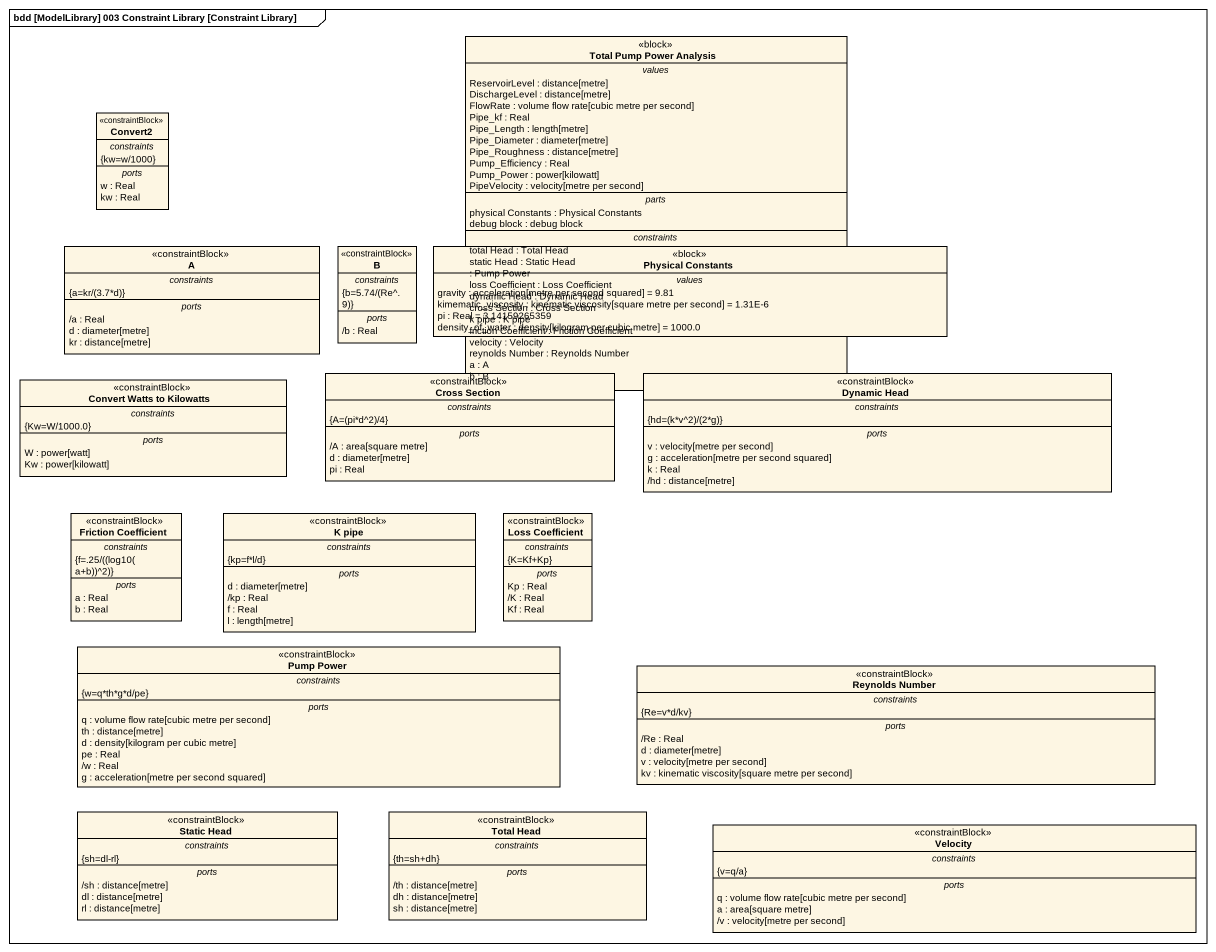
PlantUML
@startuml
mainframe bdd [ModelLibrary] 003 Constraint Library [Constraint Library]
hide circle
hide empty members
class "Total Pump Power Analysis" as Total_Pump_Power_Analysis <<block>> {
  -- values --
  ReservoirLevel : distance[metre]
  DischargeLevel : distance[metre]
  FlowRate : volume flow rate[cubic metre per second]
  Pipe_kf : Real
  Pipe_Length : length[metre]
  Pipe_Diameter : diameter[metre]
  Pipe_Roughness : distance[metre]
  Pump_Efficiency : Real
  Pump_Power : power[kilowatt]
  PipeVelocity : velocity[metre per second]
  -- parts --
  physical Constants : Physical Constants
  debug block : debug block
  -- constraints --
  total Head : Total Head
  static Head : Static Head
  : Pump Power
  loss Coefficient : Loss Coefficient
  dynamic Head : Dynamic Head
  cross Section : Cross Section
  k pipe : K pipe
  friction Coefficient : Friction Coefficient
  velocity : Velocity
  reynolds Number : Reynolds Number
  a : A
  b : B
}
class Convert2 <<constraintBlock>> {
  -- constraints --
  {kw=w/1000}
  -- ports --
  w : Real
  kw : Real
}
class A <<constraintBlock>> {
  -- constraints --
  {field} {a=kr/(3.7*d)}
  -- ports --
  /a : Real
  d : diameter[metre]
  kr : distance[metre]
}
class B <<constraintBlock>> {
  -- constraints --
  {field} {b=5.74/(Re^.9)}
  -- ports --
  /b : Real
}
class "Physical Constants" as Physical_Constants <<block>> {
  -- values --
  gravity : acceleration[metre per second squared] = 9.81
  kimematic_viscosity : kinematic viscosity[square metre per second] = 1.31E-6
  pi : Real = 3.14159265359
  density_of_water : density[kilogram per cubic metre] = 1000.0
}
class "Convert Watts to Kilowatts" as Convert_Watts_to_Kilowatts <<constraintBlock>> {
  -- constraints --
  {Kw=W/1000.0}
  -- ports --
  W : power[watt]
  Kw : power[kilowatt]
}
class "Cross Section" as Cross_Section <<constraintBlock>> {
  -- constraints --
  {field} {A=(pi*d^2)/4}
  -- ports --
  /A : area[square metre]
  d : diameter[metre]
  pi : Real
}
class "Dynamic Head" as Dynamic_Head <<constraintBlock>> {
  -- constraints --
  {field} {hd=(k*v^2)/(2*g)}
  -- ports --
  v : velocity[metre per second]
  g : acceleration[metre per second squared]
  k : Real
  /hd : distance[metre]
}
class "Friction Coefficient" as Friction_Coefficient <<constraintBlock>> {
  -- constraints --
  {field} {f=.25/((log10(a+b))^2)}
  -- ports --
  a : Real
  b : Real
}
class "K pipe" as K_pipe <<constraintBlock>> {
  -- constraints --
  {kp=f*l/d}
  -- ports --
  d : diameter[metre]
  /kp : Real
  f : Real
  l : length[metre]
}
class "Loss Coefficient" as Loss_Coefficient <<constraintBlock>> {
  -- constraints --
  {K=Kf+Kp}
  -- ports --
  Kp : Real
  /K : Real
  Kf : Real
}
class "Pump Power" as Pump_Power <<constraintBlock>> {
  -- constraints --
  {w=q*th*g*d/pe}
  -- ports --
  q : volume flow rate[cubic metre per second]
  th : distance[metre]
  d : density[kilogram per cubic metre]
  pe : Real
  /w : Real
  g : acceleration[metre per second squared]
}
class "Reynolds Number" as Reynolds_Number <<constraintBlock>> {
  -- constraints --
  {Re=v*d/kv}
  -- ports --
  /Re : Real
  d : diameter[metre]
  v : velocity[metre per second]
  kv : kinematic viscosity[square metre per second]
}
class "Static Head" as Static_Head <<constraintBlock>> {
  -- constraints --
  {sh=dl-rl}
  -- ports --
  /sh : distance[metre]
  dl : distance[metre]
  rl : distance[metre]
}
class "Total Head" as Total_Head <<constraintBlock>> {
  -- constraints --
  {th=sh+dh}
  -- ports --
  /th : distance[metre]
  dh : distance[metre]
  sh : distance[metre]
}
class Velocity <<constraintBlock>> {
  -- constraints --
  {v=q/a}
  -- ports --
  q : volume flow rate[cubic metre per second]
  a : area[square metre]
  /v : velocity[metre per second]
}
@enduml
